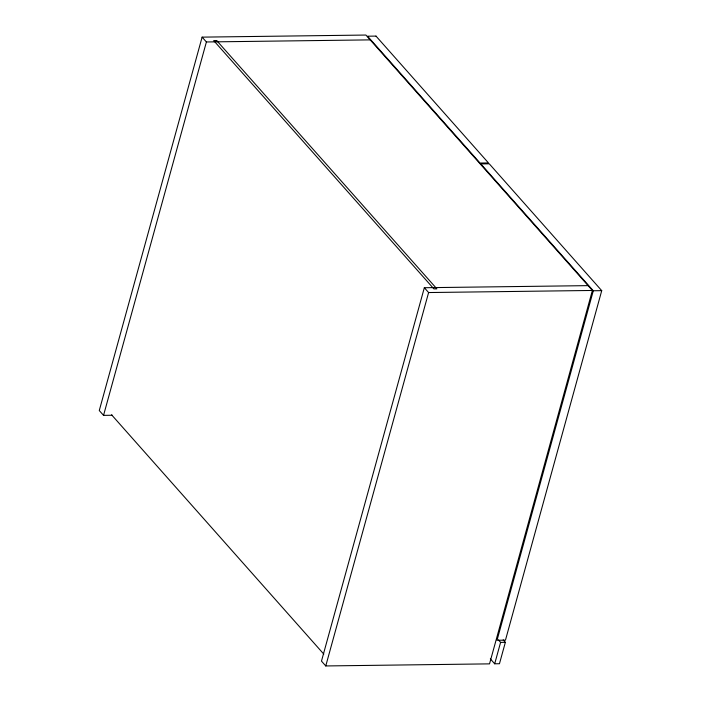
<?xml version="1.0" encoding="UTF-8"?>
<svg xmlns="http://www.w3.org/2000/svg" width="701" height="701" viewBox="0 0 701 701"><rect width="100%" height="100%" fill="white"/><g stroke="black" fill="none" stroke-linecap="round" stroke-linejoin="round"><path stroke-width="1.05" d="M588.113 285.631L424.333 287.725L321.479 661.122L325.763 665.95L489.535 663.865L592.389 290.459L365.896 35.05L202.116 37.135L99.27 410.541L103.546 415.369L112.283 415.255M103.546 415.369L206.401 41.964L202.116 37.135M325.763 665.95L428.609 292.545L424.333 287.725M593.3 290.757L497.027 640.267L505.465 640.162L601.73 290.652L489.245 163.797L480.807 163.911L593.3 290.757L601.73 290.652M503.187 639.873L505.36 642.326L499.462 663.733L494.696 663.794L500.593 642.388L498.42 639.934M206.401 41.964L370.172 39.878M428.609 292.545L592.389 290.459M500.593 642.388L505.36 642.326M490.341 658.887L494.696 663.794M111.573 414.799L323.809 654.129M375.999 36.093L367.561 36.207L480.054 163.053L488.483 162.947L375.999 36.093M216.679 40.544L213.7 40.579L433.901 288.891L436.881 288.856L216.679 40.544"/></g></svg>
